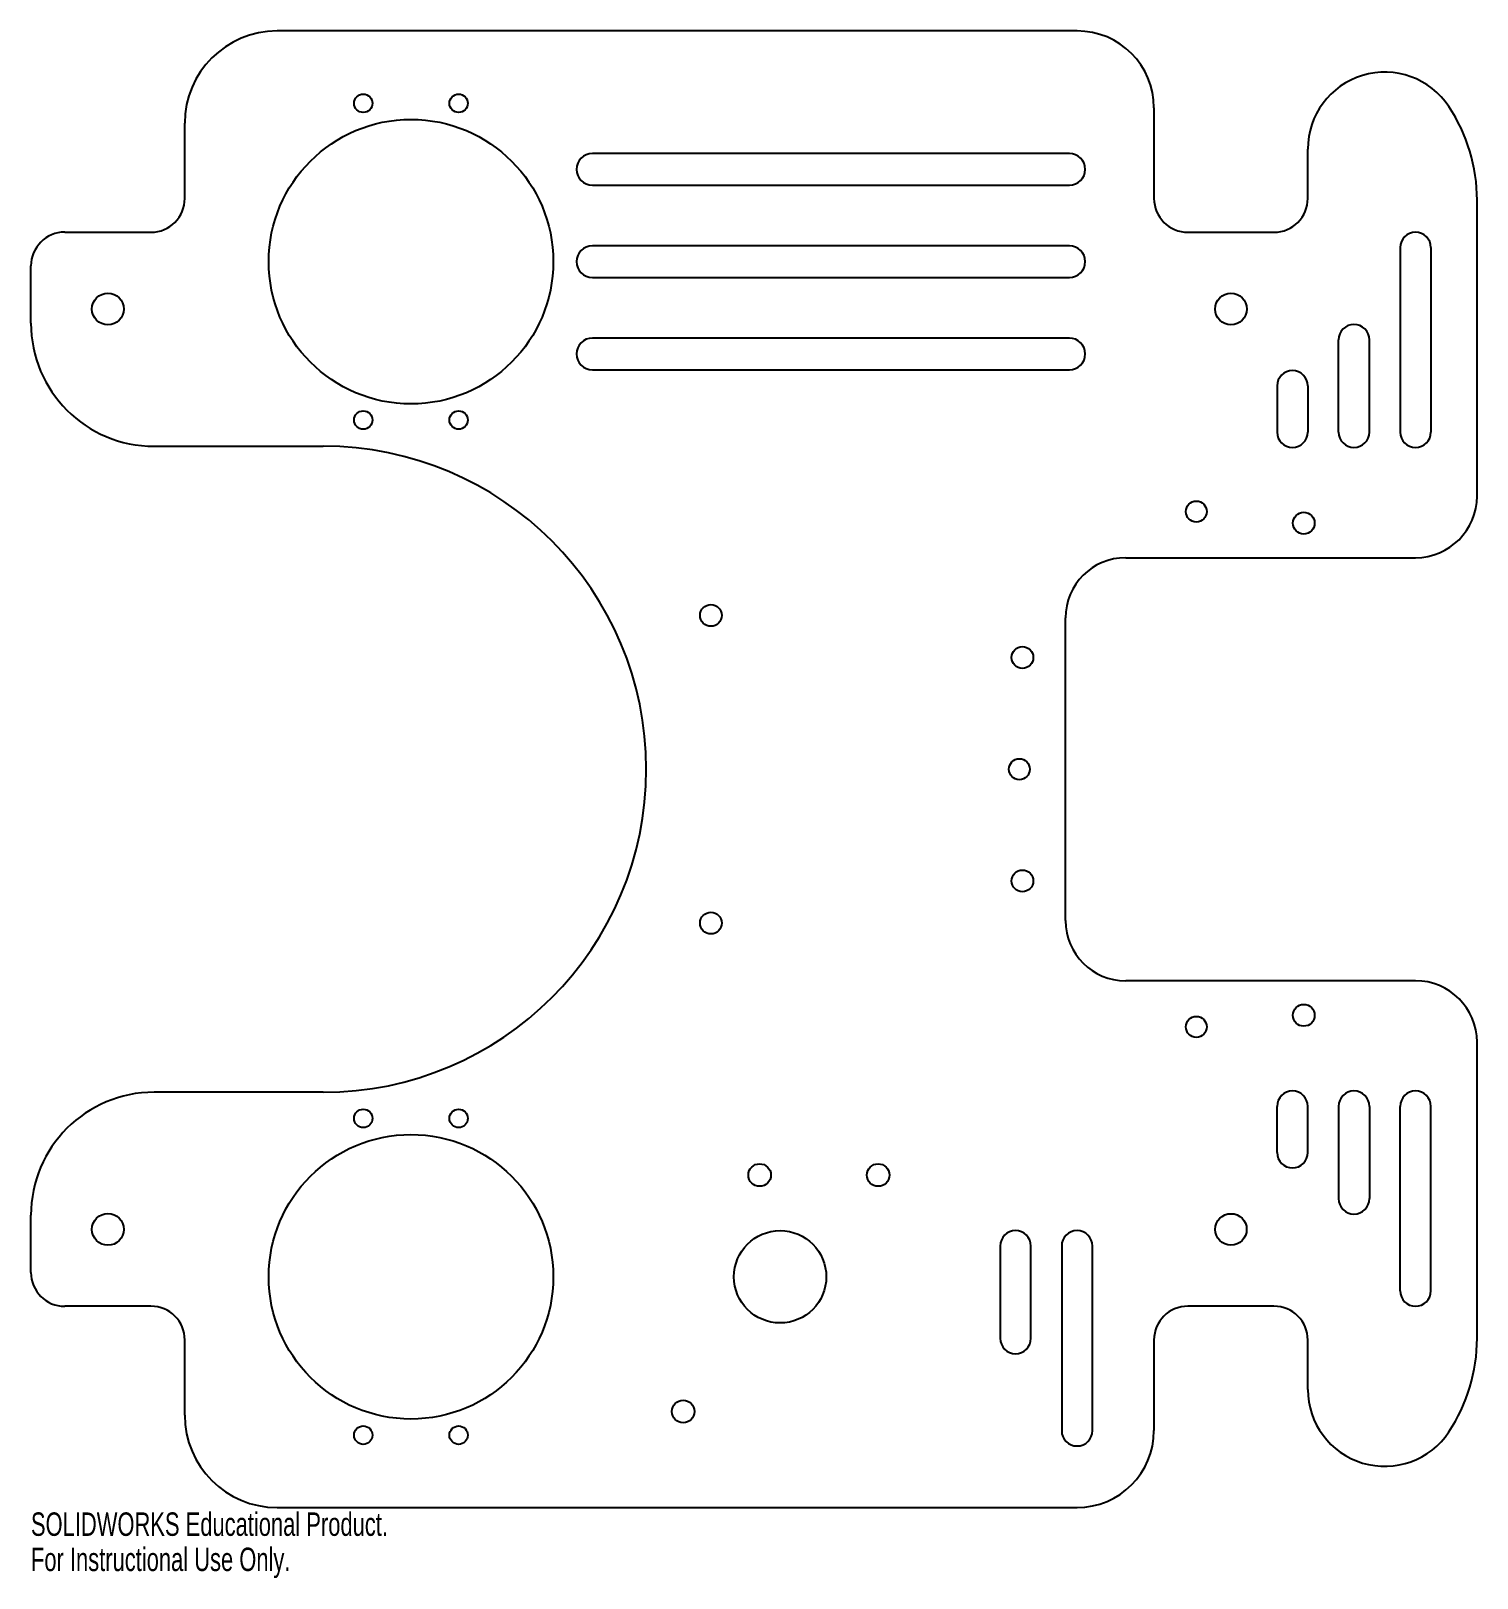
# Model space of a CAD drawing. Header units: inches. Extents: x -3.8 to 8, y -6.6 to 6.
import ezdxf

# ---------------------------------------------------------------- set-up
doc = ezdxf.new("R2010")
doc.units = ezdxf.units.IN
doc.header["$MEASUREMENT"] = 0
doc.styles.add('SLDTEXTSTYLE0', font='TXT', dxfattribs={"width": 0.7})

msp = doc.modelspace()

# ---------------------------------------------------------------- linework, layer by layer
at = {"color": 7, "linetype": 'Continuous', "lineweight": 25}
for p, q in [((4.75, 6), (-1.75, 6)), ((5.375, 5.375), (5.375, 4.639)), ((-2.5, 4.639), (-2.5, 5.25)), ((6.625, 4.639), (6.625, 5.04)), ((4.688, 5.003), (0.812, 5.003)), ((0.812, 4.747), (4.688, 4.747)), ((8, 2.219), (8, 4.625)), ((-3.475, 4.364), (-2.775, 4.364)), ((5.65, 4.364), (6.35, 4.364)), ((4.688, 4.253), (0.812, 4.253)), ((7.375, 4.239), (7.375, 2.74)), ((7.625, 4.239), (7.625, 2.74)), ((-3.75, 3.625), (-3.75, 4.09)), ((0.812, 3.997), (4.688, 3.997)), ((4.688, 3.503), (0.812, 3.503)), ((6.875, 2.74), (6.875, 3.49)), ((7.125, 2.74), (7.125, 3.49)), ((0.812, 3.247), (4.688, 3.247)), ((6.375, 3.115), (6.375, 2.74)), ((6.625, 3.115), (6.625, 2.74)), ((-2.75, 2.625), (-1.375, 2.625)), ((5.145, 1.719), (7.5, 1.719)), ((4.656, -1.23), (4.656, 1.23)), ((7.5, -1.719), (5.145, -1.719)), ((8, -4.625), (8, -2.219)), ((-1.375, -2.625), (-2.75, -2.625)), ((6.375, -3.115), (6.375, -2.74)), ((6.625, -3.115), (6.625, -2.74)), ((6.875, -2.74), (6.875, -3.49)), ((7.125, -2.74), (7.125, -3.49)), ((7.375, -4.239), (7.375, -2.74)), ((7.625, -4.239), (7.625, -2.74)), ((-3.75, -4.09), (-3.75, -3.625)), ((4.125, -3.875), (4.125, -4.625)), ((4.375, -4.625), (4.375, -3.875)), ((4.625, -3.875), (4.625, -5.375)), ((4.875, -5.375), (4.875, -3.875)), ((-2.775, -4.364), (-3.475, -4.364)), ((6.35, -4.364), (5.65, -4.364)), ((-2.5, -5.25), (-2.5, -4.639)), ((5.375, -4.639), (5.375, -5.375)), ((6.625, -5.04), (6.625, -4.639)), ((-1.75, -6), (4.75, -6))]:
    msp.add_line(p, q, dxfattribs=at)
for centre, radius in [((-1.05, 5.412), 0.0747), ((-0.275, 5.412), 0.0747), ((-0.662, 4.125), 1.156), ((-3.125, 3.74), 0.129), ((6, 3.74), 0.129), ((-1.05, 2.838), 0.0747), ((-0.275, 2.838), 0.0747), ((5.719, 2.094), 0.085), ((6.592, 2), 0.0885), ((1.775, 1.25), 0.0885), ((4.306, 0.908), 0.0885), ((4.281, 0), 0.085), ((4.306, -0.908), 0.0885), ((1.775, -1.25), 0.0885), ((5.719, -2.094), 0.085), ((6.592, -2), 0.0885), ((-1.05, -2.838), 0.0747), ((-0.275, -2.838), 0.0747), ((-0.662, -4.125), 1.156), ((2.171, -3.298), 0.0915), ((3.134, -3.298), 0.0915), ((-3.125, -3.74), 0.129), ((6, -3.74), 0.128), ((2.337, -4.125), 0.375), ((1.55, -5.22), 0.0915), ((-1.05, -5.412), 0.0747), ((-0.275, -5.412), 0.0747)]:
    msp.add_circle(centre, radius, dxfattribs=at)
for centre, radius, start, end in [((-1.75, 5.25), 0.75, 90, 180), ((4.75, 5.375), 0.625, 0, 90), ((7.25, 5.04), 0.625, 33.5573, 180), ((6.625, 4.625), 1.375, 0, 33.5573), ((0.812, 4.875), 0.129, 90, 270), ((4.688, 4.875), 0.129, 270, 90), ((-2.775, 4.639), 0.275, 270, 0), ((5.65, 4.639), 0.275, 180, 270), ((6.35, 4.639), 0.275, 270, 0), ((-3.475, 4.09), 0.275, 90, 180), ((7.5, 4.239), 0.125, 0, 180), ((0.812, 4.125), 0.129, 90, 270), ((4.688, 4.125), 0.129, 270, 90), ((-2.75, 3.625), 1, 180, 270), ((7, 3.49), 0.125, 0, 180), ((0.812, 3.375), 0.129, 90, 270), ((4.688, 3.375), 0.129, 270, 90), ((6.5, 3.115), 0.125, 0, 180), ((6.5, 2.74), 0.125, 180, 0), ((7, 2.74), 0.125, 180, 0), ((7.5, 2.74), 0.125, 180, 0), ((-1.375, 0), 2.625, 270, 90), ((7.5, 2.219), 0.5, 270, 0), ((5.145, 1.23), 0.489, 90, 180), ((5.145, -1.23), 0.489, 180, 270), ((7.5, -2.219), 0.5, 0, 90), ((-2.75, -3.625), 1, 90, 180), ((6.5, -2.74), 0.125, 0, 180), ((7, -2.74), 0.125, 0, 180), ((7.5, -2.74), 0.125, 0, 180), ((6.5, -3.115), 0.125, 180, 0), ((7, -3.49), 0.125, 180, 0), ((4.25, -3.875), 0.125, 0, 180), ((4.75, -3.875), 0.125, 0, 180), ((-3.475, -4.09), 0.275, 180, 270), ((7.5, -4.239), 0.125, 180, 0), ((-2.775, -4.639), 0.275, 0, 90), ((5.65, -4.639), 0.275, 90, 180), ((6.35, -4.639), 0.275, 0, 90), ((4.25, -4.625), 0.125, 180, 0), ((6.625, -4.625), 1.375, 326.4427, 0), ((7.25, -5.04), 0.625, 180, 326.4427), ((-1.75, -5.25), 0.75, 180, 270), ((4.75, -5.375), 0.125, 180, 0), ((4.75, -5.375), 0.625, 270, 0)]:
    msp.add_arc(centre, radius, start, end, dxfattribs=at)

# ---------------------------------------------------------------- texts
at = {"color": 7, "linetype": 'Continuous', "char_height": 0.1903, "attachment_point": 1, "style": 'SLDTEXTSTYLE0'}
for s, insert in [('SOLIDWORKS Educational Product.', (-3.75, -6.04)), ('For Instructional Use Only.', (-3.75, -6.326))]:
    msp.add_mtext(s, dxfattribs=dict(at, insert=insert))

doc.saveas('drawing.dxf')
